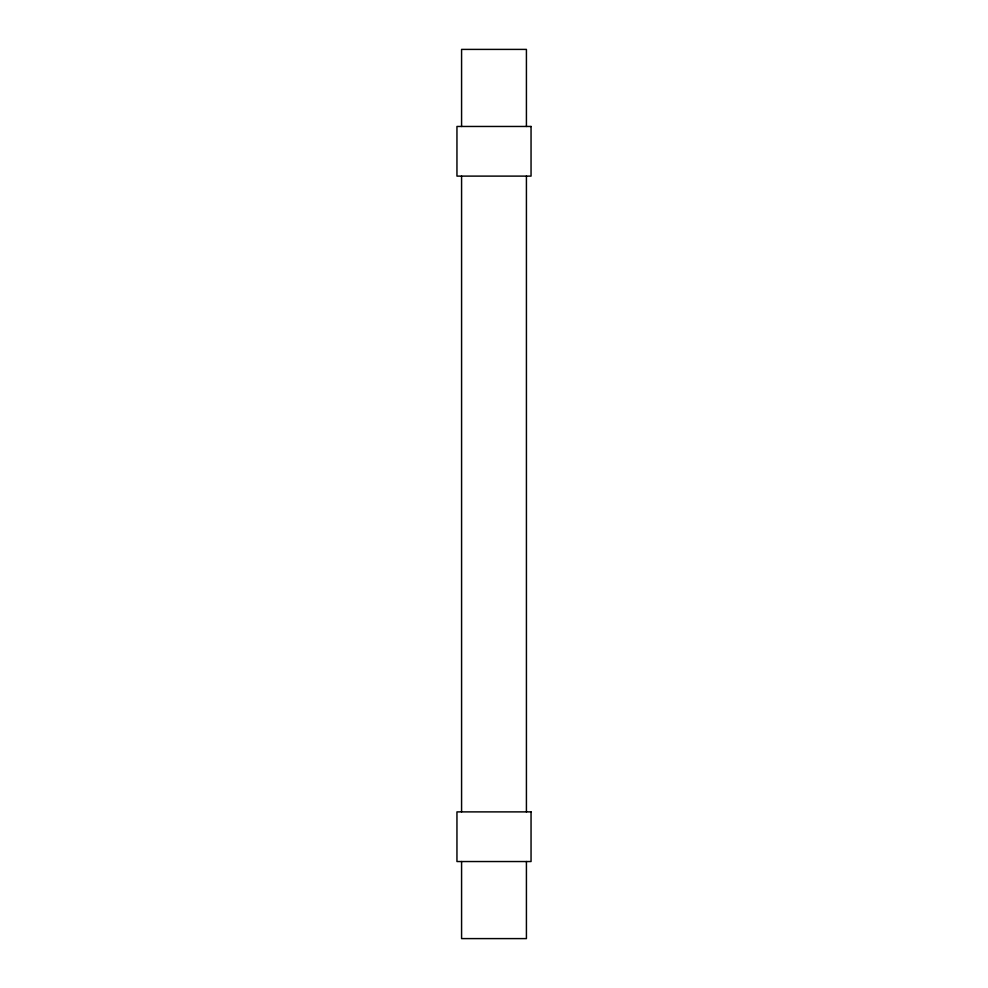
<?xml version="1.0" encoding="UTF-8"?>
<svg xmlns="http://www.w3.org/2000/svg" width="988" height="988" viewBox="0 0 988 988"><rect width="100%" height="100%" fill="white"/><g stroke="black" fill="none" stroke-linecap="round" stroke-linejoin="round"><path stroke-width="1.48" d="M526.419 126.464L526.419 49.4L461.581 49.4L461.581 126.464M526.419 176.111L526.419 811.889M526.419 861.536L526.419 938.6L461.581 938.6L461.581 861.536M461.581 176.111L461.581 811.889M531.05 126.464L456.95 126.464L456.95 176.111L531.05 176.111L531.05 126.464M531.05 811.889L456.95 811.889L456.95 861.536L531.05 861.536L531.05 811.889"/></g></svg>
